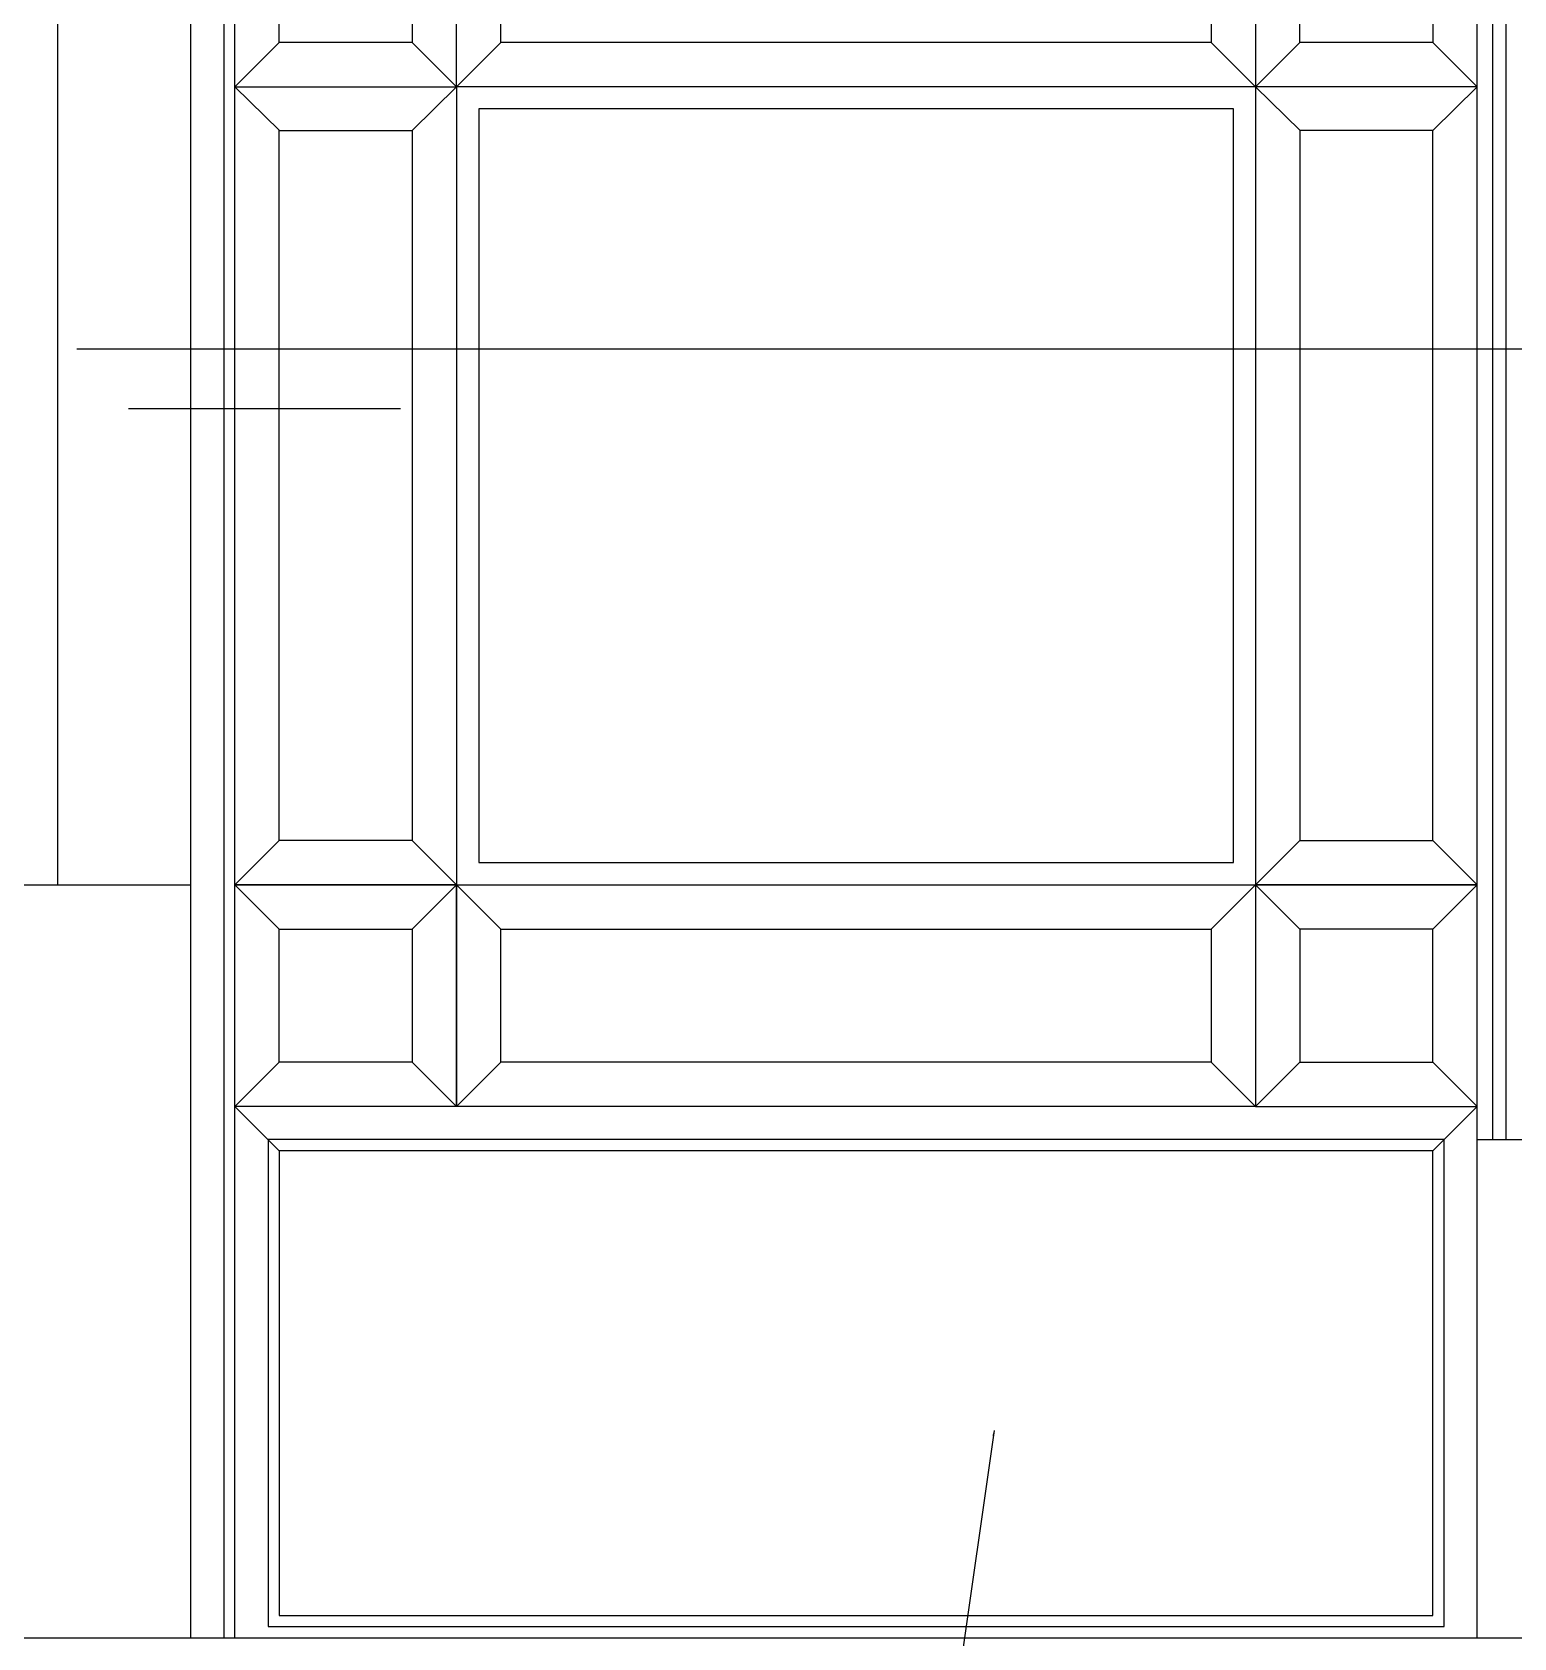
# Model space of a CAD drawing. Header units: metres. Extents: x 98 to 4434, y 156 to 5899.
# Drawn here: x 690 to 1358, y 2239 to 2964 of the extents above; entities that cross this region are included whole.
import ezdxf

# ---------------------------------------------------------------- set-up
doc = ezdxf.new("R2010")
doc.units = ezdxf.units.M
for name, color, linetype in [('2', 2, 'Continuous'), ('3', 3, 'Continuous'), ('4', 4, 'Continuous'), ('7', 7, 'Continuous'), ('BH', 3, 'Continuous'), ('DIM', 3, 'Continuous')]:
    doc.layers.add(name, color=color, linetype=linetype)
doc.dimstyles.get("Standard").update_dxf_attribs({"dimtxt": 2.5, "dimasz": 2.5, "dimexe": 1.25, "dimexo": 0.625, "dimtad": 1, "dimcen": 2.5, "dimazin": 3, "dimtfac": 1, "dimtmove": 0, "dimatfit": 3})

msp = doc.modelspace()

# ---------------------------------------------------------------- hatches: boundary and pattern name
at = {"layer": 'BH'}
h = msp.add_hatch(dxfattribs=at)
h.set_pattern_fill('AR-RROOF', scale=300)
h.paths.add_polyline_path([(1231.33, 4309.21), (890.96, 4309.21), (890.96, 3969.21), (1231.33, 3969.21)])
h.paths.add_polyline_path([(1231.33, 3509.21), (1231.33, 3849.21), (890.96, 3849.21), (890.96, 3509.21)])
h.paths.add_polyline_path([(1491, 3509.21), (1662.42, 3509.21), (1662.42, 3849.21), (1491, 3849.21)])
h.paths.add_polyline_path([(1491, 3149.2, 0.19), (1566.42, 3149.86, -1.06), (1567.62, 3147.9, -0.24), (1491, 3142.41), (1491, 3049.21), (1662.42, 3049.21), (1662.42, 3389.21), (1491, 3389.21)])
h.paths.add_polyline_path([(1831.36, 3389.21), (1662.42, 3389.21), (1662.42, 3049.21), (1831.36, 3049.21)])
h.paths.add_polyline_path([(1831.36, 3849.21), (1662.42, 3849.21), (1662.42, 3509.21), (1831.36, 3509.21)])
h.paths.add_polyline_path([(1662.42, 3969.21), (1831.36, 3969.21), (1831.36, 4309.21), (1662.42, 4309.21)])
h.paths.add_polyline_path([(1662.42, 4309.21), (1491, 4309.21), (1491, 3969.21), (1662.42, 3969.21)])
h.paths.add_polyline_path([(1231.33, 3049.21), (1231.33, 3389.21), (890.96, 3389.21), (890.96, 3049.21)])
h.paths.add_polyline_path([(1231.33, 2820.94), (1231.33, 2929.21), (890.96, 2929.21), (890.96, 2820.94)])
h.paths.add_polyline_path([(1231.33, 2589.21), (1231.33, 2820.94), (890.96, 2820.94), (890.96, 2589.21)])
h.paths.add_polyline_path([(1662.42, 2820.94), (1491, 2820.94), (1491, 2589.21), (1662.42, 2589.21)])
h.paths.add_polyline_path([(1491, 2929.21), (1491, 2820.94), (1662.42, 2820.94), (1662.42, 2929.21)])
h.paths.add_polyline_path([(1831.36, 2820.94), (1831.36, 2929.21), (1662.42, 2929.21), (1662.42, 2820.94)])
h.paths.add_polyline_path([(1662.42, 2820.94), (1662.42, 2589.21), (1831.36, 2589.21), (1831.36, 2820.94)])

# ---------------------------------------------------------------- linework, layer by layer
at = {"layer": '2'}
for p, q in [((460.96, 2579.21), (760.96, 2579.21)), ((760.96, 2579.21), (760.96, 2239.51)), ((460.96, 2239.51), (2261.36, 2239.51))]:
    msp.add_line(p, q, dxfattribs=at)
at = {"layer": '3'}
for p, q in [((1348.33, 2464.21), (1348.33, 4424.21)), ((1354.33, 2464.21), (1354.33, 4424.21)), ((800.96, 2959.21), (780.96, 2939.21)), ((860.96, 2959.21), (880.96, 2939.21)), ((900.96, 2959.21), (880.96, 2939.21)), ((1221.33, 2959.21), (1241.33, 2939.21)), ((1261.33, 2959.21), (1241.33, 2939.21)), ((1321.33, 2959.21), (1341.33, 2939.21)), ((801.07, 2919.53), (780.96, 2939.21)), ((860.86, 2919.53), (880.96, 2939.21)), ((1261.44, 2919.53), (1241.33, 2939.21)), ((1321.22, 2919.53), (1341.33, 2939.21)), ((800.96, 2599.21), (780.96, 2579.21)), ((860.96, 2599.21), (880.96, 2579.21)), ((1261.33, 2599.21), (1241.33, 2579.21)), ((1321.33, 2599.21), (1341.33, 2579.21)), ((800.96, 2559.21), (780.96, 2579.21)), ((860.96, 2559.21), (880.96, 2579.21)), ((900.96, 2559.21), (880.96, 2579.21)), ((1221.33, 2559.21), (1241.33, 2579.21)), ((1261.33, 2559.21), (1241.33, 2579.21)), ((1321.33, 2559.21), (1341.33, 2579.21)), ((800.96, 2499.21), (780.96, 2479.21)), ((860.96, 2499.21), (880.96, 2479.21)), ((900.96, 2499.21), (880.96, 2479.21)), ((1221.33, 2499.21), (1241.33, 2479.21)), ((1261.33, 2499.21), (1241.33, 2479.21)), ((1321.33, 2499.21), (1341.33, 2479.21)), ((800.96, 2459.21), (780.96, 2479.21)), ((1321.33, 2459.21), (1341.33, 2479.21)), ((1341.33, 2464.21), (1381, 2464.21))]:
    msp.add_line(p, q, dxfattribs=at)
msp.add_lwpolyline([(1341.33, 4424.21), (775.96, 4424.21), (775.96, 2239.51)], dxfattribs=at)
for points in [[(860.96, 2959.21), (800.96, 2959.21), (800.96, 3019.21), (860.96, 3019.21)], [(1221.33, 2959.21), (900.96, 2959.21), (900.96, 3019.21), (1221.33, 3019.21)], [(1321.33, 2959.21), (1261.33, 2959.21), (1261.33, 3019.21), (1321.33, 3019.21)], [(860.96, 2599.21), (800.96, 2599.21), (800.96, 2919.53), (860.96, 2919.53)], [(1261.33, 2599.21), (1321.33, 2599.21), (1321.33, 2919.53), (1261.33, 2919.53)], [(860.96, 2499.21), (800.96, 2499.21), (800.96, 2559.21), (860.96, 2559.21)], [(1221.33, 2499.21), (900.96, 2499.21), (900.96, 2559.21), (1221.33, 2559.21)], [(1261.33, 2499.21), (1321.33, 2499.21), (1321.33, 2559.21), (1261.33, 2559.21)], [(795.96, 2244.51), (1326.33, 2244.51), (1326.33, 2464.21), (795.96, 2464.21)]]:
    msp.add_lwpolyline(points, close=True, dxfattribs=at)
at = {"layer": '4'}
msp.add_line((1341.33, 2239.51), (1341.33, 4439.21), dxfattribs=at)
for points in [[(2021.36, 2579.21), (2021.36, 4586.88, 1.08), (700.96, 4586.88), (700.96, 2579.21)], [(1961.36, 2239.51), (1961.36, 4589.21, 1.08), (760.96, 4589.21), (760.96, 2239.51)]]:
    msp.add_lwpolyline(points, format="xyb", dxfattribs=at)
at = {"layer": '7'}
msp.add_lwpolyline([(780.96, 2239.51), (780.96, 4419.21), (1341.33, 4419.21)], dxfattribs=at)
for points in [[(1241.33, 2939.21), (880.96, 2939.21), (880.96, 3039.21), (1241.33, 3039.21)], [(880.96, 2579.21), (780.96, 2579.21), (780.96, 2939.21), (880.96, 2939.21)], [(1241.33, 2579.21), (1341.33, 2579.21), (1341.33, 2939.21), (1241.33, 2939.21)], [(1231.33, 2929.21), (890.96, 2929.21), (890.96, 2589.21), (1231.33, 2589.21)], [(880.96, 2479.21), (780.96, 2479.21), (780.96, 2579.21), (880.96, 2579.21)], [(1241.33, 2479.21), (880.96, 2479.21), (880.96, 2579.21), (1241.33, 2579.21)], [(1241.33, 2479.21), (1341.33, 2479.21), (1341.33, 2579.21), (1241.33, 2579.21)], [(800.96, 2249.51), (1321.33, 2249.51), (1321.33, 2459.21), (800.96, 2459.21)]]:
    msp.add_lwpolyline(points, close=True, dxfattribs=at)
at = {"layer": 'DIM'}
for p, q in [((709.65, 2820.94), (2505.87, 2820.94)), ((733.05, 2794.06), (855.67, 2794.06))]:
    msp.add_line(p, q, dxfattribs=at)

# ---------------------------------------------------------------- leaders
msp.add_leader([(1123.39, 2333.04), (1043.58, 1775.21)], dimstyle='Standard', dxfattribs=at)

doc.saveas('drawing.dxf')
